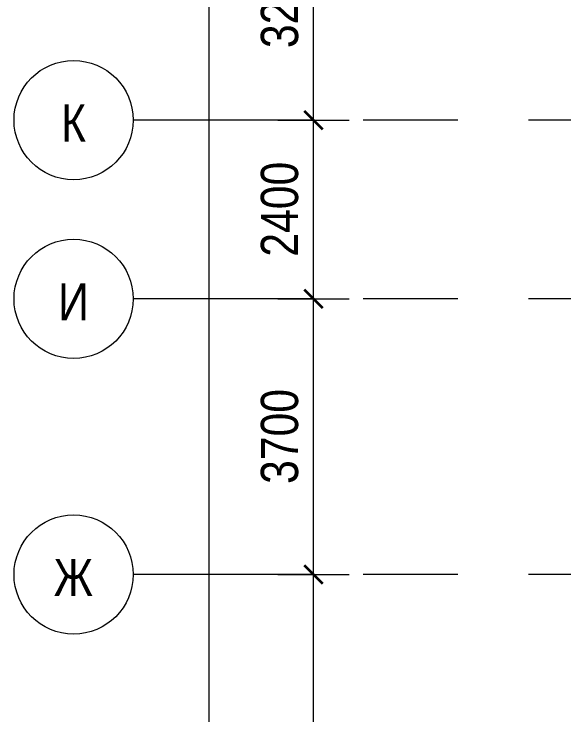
# Model space of a CAD drawing. Header units: millimetres. Extents: x 92932 to 275892, y -43515 to 30371.
# Drawn here: x 169211 to 176595, y 532 to 9941 of the extents above; entities that cross this region are included whole.
import ezdxf

# ---------------------------------------------------------------- set-up
doc = ezdxf.new("R2010")
doc.units = ezdxf.units.MM
doc.linetypes.add('Осевые', pattern=[6350, 1270, -952.5, 3175, -952.5])
for name, color, linetype, lineweight in [('Оси', 7, 'Continuous', 9), ('Оси-1', 7, 'Осевые', 9), ('Оси-2', 7, 'Continuous', 18), ('Размеры', 7, 'Continuous', 9), ('Размеры-200', 7, 'Continuous', 9)]:
    doc.layers.add(name, color=color, linetype=linetype, lineweight=lineweight)
doc.styles.add('Arial Narrow', font='Arial Narrow.ttf', dxfattribs={"height": 500})
doc.dimstyles.new('Диагональ_-_2_5_мм_Arial_narrow', dxfattribs={"dimscale": 304.8, "dimtxt": 511.715487, "dimasz": 0.787402, "dimexe": 1.574803, "dimexo": 0.0625, "dimgap": 0.19685, "dimtad": 1, "dimdec": 0, "dimzin": 0, "dimdsep": 46, "dimtxsty": 'Arial Narrow', "dimblk1": 'OBLIQUE', "dimblk2": 'OBLIQUE', "dimsah": 1, "dimcen": 0.09, "dimdle": 1.574803, "dimazin": 0, "dimtfac": 1, "dimtdec": 4, "dimtix": 1, "dimtmove": 0, "dimatfit": 3, "dimfxl": 1.574803, "dimfxlon": 1, "dimtvp": 1, "dimtolj": 1, "dimtzin": 0, "dimarcsym": 2})
doc.dimstyles.new('Диагональ_-_2_5_мм_Arial_narrow_1', dxfattribs={"dimscale": 304.8, "dimtxt": 511.715487, "dimasz": 0.787402, "dimexe": 1.574803, "dimexo": 0.0625, "dimgap": 0.19685, "dimtad": 1, "dimdec": 0, "dimzin": 0, "dimdsep": 46, "dimtxsty": 'Arial Narrow', "dimblk1": 'OBLIQUE', "dimblk2": 'OBLIQUE', "dimsah": 1, "dimcen": 0.09, "dimdle": 1.574803, "dimazin": 0, "dimtfac": 1, "dimtdec": 4, "dimtix": 1, "dimtmove": 1, "dimatfit": 3, "dimfxl": 1.574803, "dimfxlon": 1, "dimtvp": 1, "dimtolj": 1, "dimtzin": 0, "dimarcsym": 2})

# ---------------------------------------------------------------- blocks, each defined once
blk = doc.blocks.new('Ось сетки - По умолчанию 2-349628-План 3-го этажа на отм_ _4_200')
at = {"layer": 'Оси-2'}
blk.add_circle((0, 0), 4, dxfattribs=at)
blk = doc.blocks.new('DIMBLOCK17-План 3-го этажа на отм_ _4_200')
at = {"layer": 'Размеры-200', "lineweight": 35, "transparency": 16777216}
for points in [[(171831.3, 25417.1), (171711.3, 25537.1), (171951.3, 25297.1)], [(171831.3, -31382.9), (171711.3, -31262.9), (171951.3, -31502.9)]]:
    blk.add_hatch(color=256, dxfattribs=at).paths.add_polyline_path(points, flags=0)
at = {"layer": 'Размеры-200', "transparency": 16777216}
for p, q in [((171831.3, -31862.9), (171831.3, 25897.1)), ((171351.3, 25417.1), (172311.3, 25417.1)), ((171831.3, 25417.1), (171351.3, 25417.1)), ((171831.3, -1482.6), (171831.3, -3466.5)), ((171831.3, -3466.5), (171831.3, -2982.9)), ((171351.3, -31382.9), (172311.3, -31382.9)), ((171831.3, -31382.9), (171351.3, -31382.9))]:
    blk.add_line(p, q, dxfattribs=at)
at = {"layer": 'Размеры-200', "lineweight": 35, "transparency": 16777216}
for p, q in [((171831.3, 25417.1), (171711.3, 25537.1)), ((171711.3, 25537.1), (171951.3, 25297.1)), ((171951.3, 25297.1), (171831.3, 25417.1)), ((171831.3, -31382.9), (171711.3, -31262.9)), ((171711.3, -31262.9), (171951.3, -31502.9)), ((171951.3, -31502.9), (171831.3, -31382.9))]:
    blk.add_line(p, q, dxfattribs=at)
at = {"layer": 'Размеры-200', "color": 0, "transparency": 16777216, "insert": (171125, -3066.5), "char_height": 500, "width": 1900.658, "attachment_point": 1, "rotation": 90, "line_spacing_factor": 0.974696, "style": 'Arial Narrow'}
blk.add_mtext('56800', dxfattribs=at)
blk = doc.blocks.new('_Oblique')
at = {"color": 0, "linetype": 'ByBlock', "lineweight": -2}
blk.add_line((-0.5, -0.5), (0.5, 0.5), dxfattribs=at)
blk = doc.blocks.new('DIMBLOCK24-План 3-го этажа на отм_ _4_200')
at = {"layer": 'Размеры-200', "lineweight": 35, "transparency": 16777216}
for points in [[(173231.3, 2417.1), (173111.3, 2537.1), (173351.3, 2297.1)], [(173231.3, -3682.9), (173111.3, -3562.9), (173351.3, -3802.9)]]:
    blk.add_hatch(color=256, dxfattribs=at).paths.add_polyline_path(points, flags=0)
for p, q in [((173231.3, 2417.1), (173111.3, 2537.1)), ((173111.3, 2537.1), (173351.3, 2297.1)), ((173351.3, 2297.1), (173231.3, 2417.1)), ((173231.3, -3682.9), (173111.3, -3562.9)), ((173111.3, -3562.9), (173351.3, -3802.9)), ((173351.3, -3802.9), (173231.3, -3682.9))]:
    blk.add_line(p, q, dxfattribs=at)
at = {"layer": 'Размеры-200', "transparency": 16777216}
for p, q in [((172751.3, 2417.1), (173711.3, 2417.1)), ((173231.3, 2417.1), (172751.3, 2417.1)), ((173231.3, -3682.9), (173231.3, 2417.1)), ((172751.3, -3682.9), (173711.3, -3682.9)), ((173231.3, -3682.9), (172751.3, -3682.9))]:
    blk.add_line(p, q, dxfattribs=at)
at = {"layer": 'Размеры-200', "color": 0, "transparency": 16777216, "insert": (172525, -1266.4), "char_height": 500, "width": 1520.526, "attachment_point": 1, "rotation": 90, "line_spacing_factor": 0.974696, "style": 'Arial Narrow'}
blk.add_mtext('6100', dxfattribs=at)
blk = doc.blocks.new('DIMBLOCK25-План 3-го этажа на отм_ _4_200')
at = {"layer": 'Размеры-200', "lineweight": 35, "transparency": 16777216}
for points in [[(173231.3, 6117.1), (173111.3, 6237.1), (173351.3, 5997.1)], [(173231.3, 2417.1), (173111.3, 2537.1), (173351.3, 2297.1)]]:
    blk.add_hatch(color=256, dxfattribs=at).paths.add_polyline_path(points, flags=0)
for p, q in [((173231.3, 6117.1), (173111.3, 6237.1)), ((173111.3, 6237.1), (173351.3, 5997.1)), ((173351.3, 5997.1), (173231.3, 6117.1)), ((173231.3, 2417.1), (173111.3, 2537.1)), ((173111.3, 2537.1), (173351.3, 2297.1)), ((173351.3, 2297.1), (173231.3, 2417.1))]:
    blk.add_line(p, q, dxfattribs=at)
at = {"layer": 'Размеры-200', "transparency": 16777216}
for p, q in [((172751.3, 6117.1), (173711.3, 6117.1)), ((173231.3, 6117.1), (172751.3, 6117.1)), ((173231.3, 2417.1), (173231.3, 6117.1)), ((172751.3, 2417.1), (173711.3, 2417.1)), ((173231.3, 2417.1), (172751.3, 2417.1))]:
    blk.add_line(p, q, dxfattribs=at)
at = {"layer": 'Размеры-200', "color": 0, "transparency": 16777216, "insert": (172525, 3633.6), "char_height": 500, "width": 1520.526, "attachment_point": 1, "rotation": 90, "line_spacing_factor": 0.974696, "style": 'Arial Narrow'}
blk.add_mtext('3700', dxfattribs=at)
blk = doc.blocks.new('DIMBLOCK26-План 3-го этажа на отм_ _4_200')
at = {"layer": 'Размеры-200', "lineweight": 35, "transparency": 16777216}
for points in [[(173231.3, 8517.1), (173111.3, 8637.1), (173351.3, 8397.1)], [(173231.3, 6117.1), (173111.3, 6237.1), (173351.3, 5997.1)]]:
    blk.add_hatch(color=256, dxfattribs=at).paths.add_polyline_path(points, flags=0)
for p, q in [((173231.3, 8517.1), (173111.3, 8637.1)), ((173111.3, 8637.1), (173351.3, 8397.1)), ((173351.3, 8397.1), (173231.3, 8517.1)), ((173231.3, 6117.1), (173111.3, 6237.1)), ((173111.3, 6237.1), (173351.3, 5997.1)), ((173351.3, 5997.1), (173231.3, 6117.1))]:
    blk.add_line(p, q, dxfattribs=at)
at = {"layer": 'Размеры-200', "transparency": 16777216}
for p, q in [((172751.3, 8517.1), (173711.3, 8517.1)), ((173231.3, 8517.1), (172751.3, 8517.1)), ((173231.3, 6117.1), (173231.3, 8517.1)), ((172751.3, 6117.1), (173711.3, 6117.1)), ((173231.3, 6117.1), (172751.3, 6117.1))]:
    blk.add_line(p, q, dxfattribs=at)
at = {"layer": 'Размеры-200', "color": 0, "transparency": 16777216, "insert": (172525, 6683.6), "char_height": 500, "width": 1520.526, "attachment_point": 1, "rotation": 90, "line_spacing_factor": 0.974696, "style": 'Arial Narrow'}
blk.add_mtext('2400', dxfattribs=at)
blk = doc.blocks.new('DIMBLOCK27-План 3-го этажа на отм_ _4_200')
at = {"layer": 'Размеры-200', "lineweight": 35, "transparency": 16777216}
for points in [[(173231.3, 11717.1), (173111.3, 11837.1), (173351.3, 11597.1)], [(173231.3, 8517.1), (173111.3, 8637.1), (173351.3, 8397.1)]]:
    blk.add_hatch(color=256, dxfattribs=at).paths.add_polyline_path(points, flags=0)
for p, q in [((173231.3, 11717.1), (173111.3, 11837.1)), ((173111.3, 11837.1), (173351.3, 11597.1)), ((173351.3, 11597.1), (173231.3, 11717.1)), ((173231.3, 8517.1), (173111.3, 8637.1)), ((173111.3, 8637.1), (173351.3, 8397.1)), ((173351.3, 8397.1), (173231.3, 8517.1))]:
    blk.add_line(p, q, dxfattribs=at)
at = {"layer": 'Размеры-200', "transparency": 16777216}
for p, q in [((172751.3, 11717.1), (173711.3, 11717.1)), ((173231.3, 11717.1), (172751.3, 11717.1)), ((173231.3, 8517.1), (173231.3, 11717.1)), ((172751.3, 8517.1), (173711.3, 8517.1)), ((173231.3, 8517.1), (172751.3, 8517.1))]:
    blk.add_line(p, q, dxfattribs=at)
at = {"layer": 'Размеры-200', "color": 0, "transparency": 16777216, "insert": (172525, 9483.6), "char_height": 500, "width": 1520.526, "attachment_point": 1, "rotation": 90, "line_spacing_factor": 0.974696, "style": 'Arial Narrow'}
blk.add_mtext('3200', dxfattribs=at)

msp = doc.modelspace()

# ---------------------------------------------------------------- linework, layer by layer
at = {"layer": 'Оси-1'}
for p, q in [((270417.4, 8517.1), (170811.4, 8517.1)), ((270417.4, 6117.1), (170811.4, 6117.1)), ((270417.4, 2417.1), (170811.4, 2417.1))]:
    msp.add_line(p, q, dxfattribs=at)

# ---------------------------------------------------------------- block references
at = {"layer": 'Оси-2', "xscale": 199.9999999999999, "yscale": 199.9999999999999, "zscale": 199.9999999999999, "rotation": 89.99999999999982}
for p in [(170011.4, 8517.1), (170011.4, 6117.1), (170011.4, 2417.1)]:
    msp.add_blockref('Ось сетки - По умолчанию 2-349628-План 3-го этажа на отм_ _4_200', p, dxfattribs=at)

# ---------------------------------------------------------------- texts
at = {"layer": 'Оси', "char_height": 500, "attachment_point": 1, "style": 'Arial Narrow'}
for s, insert, width in [('\\fArial Narrow|b0|i0|c204|p34|;К', (169843.2, 8727.7), 400.844), ('\\fArial Narrow|b0|i0|c204|p34|;И', (169803.2, 6327.7), 497.046), ('\\fArial Narrow|b0|i0|c204|p34|;Ж', (169744.2, 2627.7), 641.35)]:
    msp.add_mtext(s, dxfattribs=dict(at, insert=insert, width=width))

# ---------------------------------------------------------------- dimensions: what is measured, and where the dimension line sits
at = {"layer": 'Размеры'}
dim = msp.add_linear_dim(base=(171831.3, 25417.1), p1=(171351.3, -31382.9), p2=(171351.3, 25417.1), angle=90, dimstyle='Диагональ_-_2_5_мм_Arial_narrow_1', override={"dimpost": '<>', "dimfxl": 56800}, dxfattribs=at)
dim.commit()
dim.dimension.update_dxf_attribs({"geometry": 'DIMBLOCK17-План 3-го этажа на отм_ _4_200', "text_midpoint": (171458.4, -2116.2), "dimtype": 160, "text_rotation": 90})
for base, p1, p2, override, picture, middle in [((173231.3, 11717.1), (172751.3, 8517.1), (172751.3, 11717.1), {"dimpost": '<>', "dimfxl": 3200}, 'DIMBLOCK27-План 3-го этажа на отм_ _4_200', (172916, 10117.1)), ((173231.3, 8517.1), (172751.3, 6117.1), (172751.3, 8517.1), {"dimpost": '<>', "dimfxl": 2400}, 'DIMBLOCK26-План 3-го этажа на отм_ _4_200', (172916, 7317.1)), ((173231.3, 6117.1), (172751.3, 2417.1), (172751.3, 6117.1), {"dimpost": '<>', "dimfxl": 3700}, 'DIMBLOCK25-План 3-го этажа на отм_ _4_200', (172916, 4267.1)), ((173231.3, 2417.1), (172751.3, -3682.9), (172751.3, 2417.1), {"dimpost": '<>', "dimfxl": 6100}, 'DIMBLOCK24-План 3-го этажа на отм_ _4_200', (172916, -632.9))]:
    dim = msp.add_linear_dim(base=base, p1=p1, p2=p2, angle=90, dimstyle='Диагональ_-_2_5_мм_Arial_narrow', override=override, dxfattribs=at)
    dim.commit()
    dim.dimension.update_dxf_attribs({"geometry": picture, "text_midpoint": middle})

doc.saveas('drawing.dxf')
